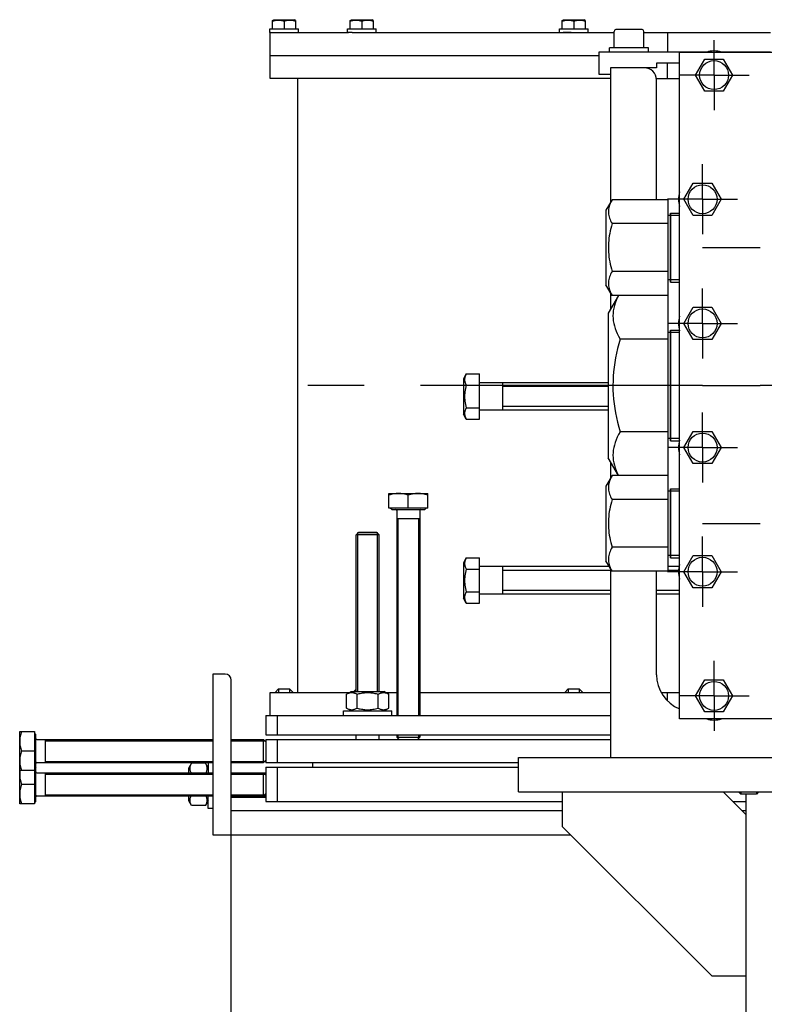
# Model space of a CAD drawing. Header units: millimetres. Extents: x 0 to 1189, y 0 to 841.
# Drawn here: x 129.6 to 194.4, y 242.3 to 328.1 of the extents above; entities that cross this region are included whole.
import ezdxf

# ---------------------------------------------------------------- set-up
doc = ezdxf.new("R2010")
doc.units = ezdxf.units.MM
doc.header["$LTSCALE"] = 65.395
doc.linetypes.add('CENTER', pattern=[0.6, 0.375, -0.075, 0.075, -0.075])
doc.layers.get('0').update_dxf_attribs({"linetype": 'CONTINUOUS'})
for name, color, linetype in [('ALL_AXIS', 7, 'CONTINUOUS'), ('ALL_CHAMFER', 7, 'CONTINUOUS'), ('ALL_ROUND', 7, 'CONTINUOUS')]:
    doc.layers.add(name, color=color, linetype=linetype)

msp = doc.modelspace()

# ---------------------------------------------------------------- linework, layer by layer
at = {"color": 7, "linetype": 'CONTINUOUS'}
for p, q in [((151.5573522, 327.2530119), (151.5573522, 327.9952769)), ((152.5573522, 327.9059605), (152.5573522, 327.2530119)), ((153.5573522, 327.9952769), (153.5573522, 327.2530119)), ((158.3096719, 327.2530119), (158.3096719, 327.9952769)), ((159.3096719, 327.9059605), (159.3096719, 327.2530119)), ((160.3096719, 327.9952769), (160.3096719, 327.2530119)), ((176.7573522, 327.2530119), (176.7573522, 327.9952769)), ((177.7573522, 327.9059605), (177.7573522, 327.2530119)), ((178.7573522, 327.9952769), (178.7573522, 327.2530119)), ((151.3703733, 326.9330119), (158.1656242, 326.9330119)), ((158.4898445, 326.9330119), (177.1173559, 326.9330119)), ((177.1573522, 326.9330119), (181.2573522, 326.9330119)), ((183.8573522, 326.9330119), (194.8744484, 326.9330119)), ((185.9024409, 326.9330119), (185.9024409, 325.2730119)), ((179.9573522, 323.2730119), (179.9573522, 325.2730119)), ((179.9573522, 325.2730119), (189.4608987, 325.2730119)), ((186.9573522, 267.2330119), (186.9573522, 325.2330119)), ((186.9573522, 325.2330119), (218.9573522, 325.2330119)), ((190.4538057, 325.2730119), (194.8744484, 325.2730119)), ((151.3573522, 324.9330119), (179.9573522, 324.9330119)), ((184.9573522, 324.2730119), (184.9573522, 323.8730119)), ((186.9573522, 324.2730119), (184.9573522, 324.2730119)), ((185.9024409, 322.9330119), (185.9024409, 324.2730119)), ((188.3407715, 323.2330119), (189.1490618, 324.6330119)), ((189.1490618, 324.6330119), (190.7656426, 324.6330119)), ((190.7656426, 324.6330119), (191.573933, 323.2330119)), ((180.9573522, 323.2730119), (179.9573522, 323.2730119)), ((180.9573522, 323.8730119), (180.9573522, 312.1658323)), ((184.9573522, 323.8730119), (180.9573522, 323.8730119)), ((189.1490618, 321.8330119), (188.3407715, 323.2330119)), ((191.573933, 323.2330119), (190.7656426, 321.8330119)), ((180.9573522, 322.9330119), (151.3573522, 322.9330119)), ((184.9573522, 322.9330119), (186.9573522, 322.9330119)), ((190.7656426, 321.8330119), (189.1490618, 321.8330119)), ((187.3407715, 312.4330119), (188.1490618, 313.8330119)), ((188.1490618, 313.8330119), (189.7656426, 313.8330119)), ((189.7656426, 313.8330119), (190.573933, 312.4330119)), ((185.9573522, 280.07609), (185.9573522, 312.3899339)), ((188.1490618, 311.0330119), (187.3407715, 312.4330119)), ((190.573933, 312.4330119), (189.7656426, 311.0330119)), ((186.1573522, 311.2330119), (186.1573522, 305.2330119)), ((189.7656426, 311.0330119), (188.1490618, 311.0330119)), ((180.9573522, 304.3001916), (180.9573522, 302.8794221)), ((187.3407715, 301.6330119), (188.1490618, 303.0330119)), ((188.1490618, 303.0330119), (189.7656426, 303.0330119)), ((189.7656426, 303.0330119), (190.573933, 301.6330119)), ((186.1573522, 301.0330119), (186.1573522, 291.4330119)), ((188.1490618, 300.2330119), (187.3407715, 301.6330119)), ((190.573933, 301.6330119), (189.7656426, 300.2330119)), ((189.7656426, 300.2330119), (188.1490618, 300.2330119)), ((168.4073396, 297.2360028), (168.1573522, 296.8030119)), ((168.4073396, 297.2360028), (169.5573522, 297.2360028)), ((169.5573522, 293.310021), (169.5573522, 297.2360028)), ((168.4073396, 296.2545074), (169.5573522, 296.2545074)), ((180.7573522, 296.4730119), (169.5573522, 296.4730119)), ((171.5573522, 296.4730119), (171.5573522, 294.0730119)), ((168.4073396, 294.2915165), (169.5573522, 294.2915165)), ((168.4073396, 293.310021), (168.1573522, 293.7430119)), ((168.4073396, 293.310021), (169.5573522, 293.310021)), ((180.7573522, 294.0730119), (169.5573522, 294.0730119)), ((187.3407715, 290.8330119), (188.1490618, 292.2330119)), ((188.1490618, 292.2330119), (189.7656426, 292.2330119)), ((189.7656426, 292.2330119), (190.573933, 290.8330119)), ((188.1490618, 289.4330119), (187.3407715, 290.8330119)), ((190.573933, 290.8330119), (189.7656426, 289.4330119)), ((180.9573522, 289.5866018), (180.9573522, 288.1658323)), ((189.7656426, 289.4330119), (188.1490618, 289.4330119)), ((186.1573522, 287.2330119), (186.1573522, 281.2330119)), ((164.3593725, 284.6330119), (162.3593725, 284.6330119)), ((158.9591511, 283.4330119), (160.6885261, 283.4330119)), ((168.4073396, 281.2360028), (168.1573522, 280.8030119)), ((168.4073396, 281.2360028), (169.5573522, 281.2360028)), ((169.5573522, 277.310021), (169.5573522, 281.2360028)), ((187.3407715, 280.0330119), (188.1490618, 281.4330119)), ((188.1490618, 281.4330119), (189.7656426, 281.4330119)), ((189.7656426, 281.4330119), (190.573933, 280.0330119)), ((180.8575743, 280.4730119), (169.5573522, 280.4730119)), ((171.5573522, 280.4730119), (171.5573522, 278.0730119)), ((186.9044174, 280.4730119), (185.9573522, 280.4730119)), ((168.4073396, 280.2545074), (169.5573522, 280.2545074)), ((180.9573522, 280.3001916), (180.9573522, 263.8730119)), ((188.1490618, 278.6330119), (187.3407715, 280.0330119)), ((190.573933, 280.0330119), (189.7656426, 278.6330119)), ((168.4073396, 278.2915165), (169.5573522, 278.2915165)), ((180.9573522, 278.0730119), (169.5573522, 278.0730119)), ((186.9573522, 278.0730119), (184.9573522, 278.0730119)), ((189.7656426, 278.6330119), (188.1490618, 278.6330119)), ((168.4073396, 277.310021), (168.1573522, 277.7430119)), ((168.4073396, 277.310021), (169.5573522, 277.310021)), ((146.3573522, 271.1330119), (146.3573522, 257.1330119)), ((147.9573522, 237.1330119), (147.9573522, 270.5930119)), ((188.3407715, 269.2330119), (189.1490618, 270.6330119)), ((189.1490618, 270.6330119), (190.7656426, 270.6330119)), ((190.7656426, 270.6330119), (191.573933, 269.2330119)), ((151.3573522, 269.5330119), (158.2452745, 269.5330119)), ((152.0773522, 269.8330119), (153.0373522, 269.8330119)), ((157.9763177, 269.3777297), (158.3838386, 269.6130119)), ((157.9763177, 268.1682942), (157.9763177, 269.3777297)), ((158.3838496, 269.6130119), (161.2638275, 269.6130119)), ((158.9000781, 268.1682942), (158.9000781, 269.3777297)), ((160.747599, 268.1682942), (160.747599, 269.3777297)), ((161.6713594, 269.3777297), (161.2638386, 269.6130119)), ((161.4024026, 269.5330119), (162.3593725, 269.5330119)), ((161.6713594, 268.1682942), (161.6713594, 269.3777297)), ((164.3593725, 269.5330119), (180.9573522, 269.5330119)), ((177.2773522, 269.8330119), (178.2373522, 269.8330119)), ((185.358127, 269.5330119), (186.9573522, 269.5330119)), ((185.9024409, 268.8035189), (185.9024409, 269.5330119)), ((189.1490618, 267.8330119), (188.3407715, 269.2330119)), ((191.573933, 269.2330119), (190.7656426, 267.8330119)), ((190.7656426, 267.8330119), (189.1490618, 267.8330119)), ((218.9573522, 267.2330119), (186.9573522, 267.2330119)), ((131.7573522, 265.4330119), (131.7573522, 263.4330119)), ((144.5126345, 263.3805328), (144.2773522, 262.9730119)), ((145.7220699, 263.3805328), (144.5126345, 263.3805328)), ((172.9573522, 260.8730119), (172.9573522, 263.8730119)), ((172.9573522, 263.8730119), (198.8004303, 263.8730119)), ((131.7573522, 262.5330119), (131.7573522, 260.5330119)), ((144.2773522, 262.5330119), (144.2773522, 262.9730009)), ((172.9573522, 260.8730119), (232.9573522, 260.8730119)), ((176.7573522, 260.8730119), (176.7573522, 257.8730119)), ((190.7573522, 260.8730119), (192.7573522, 258.8730119)), ((193.6373522, 260.6730119), (192.2773522, 260.6730119)), ((144.2773522, 260.093023), (144.2773522, 260.5330119)), ((144.5126345, 259.6854911), (144.2773522, 260.0930119)), ((147.9573522, 260.4330119), (150.9573522, 260.4330119)), ((145.7220699, 259.6854911), (144.5126345, 259.6854911)), ((176.7573522, 259.2330119), (147.9573522, 259.2330119)), ((192.7573522, 259.2330119), (192.3973522, 259.2330119)), ((192.7573522, 244.8730119), (192.7573522, 258.8730119)), ((176.7573522, 257.8730119), (189.7573522, 244.8730119)), ((146.3573522, 257.1330119), (177.4973522, 257.1330119)), ((189.7573522, 244.8730119), (192.7573522, 244.8730119))]:
    msp.add_line(p, q, dxfattribs=at)
at = {"color": 2, "linetype": 'CONTINUOUS'}
for p, q in [((186.9573522, 311.0330119), (186.1573522, 311.0330119)), ((186.9573522, 305.4330119), (186.1573522, 305.4330119)), ((186.9573522, 300.8330119), (186.1573522, 300.8330119)), ((180.7573522, 296.1530119), (171.5573522, 296.1530119)), ((180.7573522, 294.3930119), (171.5573522, 294.3930119)), ((186.9573522, 291.6330119), (186.1573522, 291.6330119)), ((186.9573522, 287.0330119), (186.1573522, 287.0330119)), ((162.4593725, 284.6330119), (162.4593725, 267.5330119)), ((164.2593725, 284.6330119), (164.2593725, 267.5330119)), ((158.9591511, 269.6130119), (158.9591511, 283.4330119)), ((160.6885261, 269.6130119), (160.6885261, 283.4330119)), ((186.9573522, 281.4330119), (186.1573522, 281.4330119)), ((180.9573522, 280.1530119), (171.5573522, 280.1530119)), ((186.8612059, 280.1530119), (185.9573522, 280.1530119)), ((180.9573522, 278.3930119), (171.5573522, 278.3930119)), ((186.9573522, 278.3930119), (184.9573522, 278.3930119)), ((152.0773522, 269.8330119), (152.0773522, 269.5330119)), ((153.0373522, 269.8330119), (153.0373522, 269.5330119)), ((177.2773522, 269.8330119), (177.2773522, 269.5330119)), ((178.2373522, 269.8330119), (178.2373522, 269.5330119)), ((162.4593725, 265.8330119), (162.4593725, 265.4330119)), ((164.2593725, 265.8330119), (164.2593725, 265.4330119)), ((131.7573522, 265.3330119), (146.3573522, 265.3330119)), ((147.9573522, 265.3330119), (150.9573522, 265.3330119)), ((131.7573522, 263.5330119), (146.3573522, 263.5330119)), ((147.9573522, 263.5330119), (150.9573522, 263.5330119)), ((131.7573522, 262.4330119), (146.3573522, 262.4330119)), ((147.9573522, 262.4330119), (150.9573522, 262.4330119)), ((192.2773522, 260.8730119), (192.2773522, 260.6730119)), ((193.6373522, 260.8730119), (193.6373522, 260.6730119)), ((131.7573522, 260.6330119), (146.3573522, 260.6330119)), ((147.9573522, 260.6330119), (150.9573522, 260.6330119))]:
    msp.add_line(p, q, dxfattribs=at)
at = {"color": 7, "linetype": 'CONTINUOUS'}
for points in [[(152.5573522, 327.9059605), (152.4918722, 327.9267068), (152.4276565, 327.9447117), (152.3649094, 327.9599636), (152.3030178, 327.972497), (152.2414602, 327.9823741), (152.180167, 327.9895002), (152.118883, 327.9938087), (152.057644, 327.9952769), (151.9964165, 327.9938371), (151.9351535, 327.9895577), (151.8738875, 327.9824639), (151.8123473, 327.972617), (151.7504748, 327.9601183), (151.687664, 327.944873), (151.6232117, 327.9268128), (151.5573522, 327.9059605)], [(153.5573522, 327.9059605), (153.491562, 327.9267926), (153.4271684, 327.9448395), (153.3644086, 327.9600788), (153.3025709, 327.9725782), (153.2410377, 327.982433), (153.1797646, 327.9895378), (153.1184908, 327.9938275), (153.057247, 327.9952769), (152.9959878, 327.9938164), (152.9346809, 327.9895136), (152.8733664, 327.9823913), (152.8117815, 327.9725142), (152.749842, 327.9599731), (152.6870524, 327.9447128), (152.6228237, 327.9267055), (152.5573522, 327.9059605)], [(159.3096719, 327.9059605), (159.2441919, 327.9267068), (159.1799761, 327.9447117), (159.117229, 327.9599636), (159.0553375, 327.972497), (158.9937798, 327.9823741), (158.9324866, 327.9895002), (158.8712026, 327.9938087), (158.8099637, 327.9952769), (158.7487361, 327.9938371), (158.6874732, 327.9895577), (158.6262071, 327.9824639), (158.564667, 327.972617), (158.5027944, 327.9601183), (158.4399837, 327.944873), (158.3755313, 327.9268128), (158.3096719, 327.9059605)], [(160.3096719, 327.9059605), (160.2438817, 327.9267926), (160.179488, 327.9448395), (160.1167282, 327.9600788), (160.0548905, 327.9725782), (159.9933574, 327.982433), (159.9320842, 327.9895378), (159.8708104, 327.9938275), (159.8095667, 327.9952769), (159.7483075, 327.9938164), (159.6870006, 327.9895136), (159.625686, 327.9823913), (159.5641011, 327.9725142), (159.5021616, 327.9599731), (159.4393721, 327.9447128), (159.3751434, 327.9267055), (159.3096719, 327.9059605)], [(177.7573522, 327.9059605), (177.6918722, 327.9267068), (177.6276565, 327.9447117), (177.5649094, 327.9599636), (177.5030178, 327.972497), (177.4414602, 327.9823741), (177.380167, 327.9895002), (177.318883, 327.9938087), (177.257644, 327.9952769), (177.1964165, 327.9938371), (177.1351535, 327.9895577), (177.0738875, 327.9824639), (177.0123473, 327.972617), (176.9504748, 327.9601183), (176.887664, 327.944873), (176.8232117, 327.9268128), (176.7573522, 327.9059605)], [(178.7573522, 327.9059605), (178.691562, 327.9267926), (178.6271684, 327.9448395), (178.5644086, 327.9600788), (178.5025709, 327.9725782), (178.4410377, 327.982433), (178.3797646, 327.9895378), (178.3184908, 327.9938275), (178.257247, 327.9952769), (178.1959878, 327.9938164), (178.1346809, 327.9895136), (178.0733664, 327.9823913), (178.0117815, 327.9725142), (177.949842, 327.9599731), (177.8870524, 327.9447128), (177.8228237, 327.9267055), (177.7573522, 327.9059605)], [(168.4073396, 297.2360028), (168.3674621, 297.1628341), (168.3336217, 297.0910711), (168.3058127, 297.0209559), (168.2840525, 296.9517619), (168.2682942, 296.8828545), (168.2587251, 296.8141995), (168.2555388, 296.7455515), (168.2586695, 296.676909), (168.2681763, 296.6082814), (168.2838776, 296.539391), (168.3055811, 296.4701929), (168.3333787, 296.3999981), (168.3673017, 296.328015), (168.4073396, 296.2545074)], [(168.4073396, 296.2545074), (168.3673805, 296.107814), (168.3335035, 295.9641002), (168.3057153, 295.8238912), (168.2839961, 295.6856113), (168.2682623, 295.5478761), (168.2587128, 295.4106367), (168.2555389, 295.2733797), (168.258679, 295.1361136), (168.2681968, 294.9988531), (168.2839071, 294.8610666), (168.305617, 294.7226867), (168.333414, 294.5823354), (168.3673245, 294.4384369), (168.4073396, 294.2915165)], [(168.4073396, 294.2915165), (168.3674675, 294.2183581), (168.3336309, 294.1466058), (168.3058255, 294.0765155), (168.2840645, 294.0073193), (168.2682895, 293.9383371), (168.2587109, 293.8695609), (168.2555418, 293.8007483), (168.2587159, 293.7319225), (168.2683084, 293.6631035), (168.2841081, 293.5940584), (168.3059282, 293.5247552), (168.3337704, 293.4546112), (168.3675667, 293.382959), (168.4073396, 293.310021)], [(168.4073396, 281.2360028), (168.3674621, 281.1628341), (168.3336217, 281.0910711), (168.3058127, 281.0209559), (168.2840525, 280.9517619), (168.2682942, 280.8828545), (168.2587251, 280.8141995), (168.2555388, 280.7455515), (168.2586695, 280.676909), (168.2681763, 280.6082814), (168.2838776, 280.539391), (168.3055811, 280.4701929), (168.3333787, 280.3999981), (168.3673017, 280.328015), (168.4073396, 280.2545074)], [(168.4073396, 280.2545074), (168.3673805, 280.107814), (168.3335035, 279.9641002), (168.3057153, 279.8238912), (168.2839961, 279.6856113), (168.2682623, 279.5478761), (168.2587128, 279.4106367), (168.2555389, 279.2733797), (168.258679, 279.1361136), (168.2681968, 278.9988531), (168.2839071, 278.8610666), (168.305617, 278.7226867), (168.333414, 278.5823354), (168.3673245, 278.4384369), (168.4073396, 278.2915165)], [(168.4073396, 278.2915165), (168.3674675, 278.2183581), (168.3336309, 278.1466058), (168.3058255, 278.0765155), (168.2840645, 278.0073193), (168.2682895, 277.9383371), (168.2587109, 277.8695609), (168.2555418, 277.8007483), (168.2587159, 277.7319225), (168.2683084, 277.6631035), (168.2841081, 277.5940584), (168.3059282, 277.5247552), (168.3337704, 277.4546112), (168.3675667, 277.382959), (168.4073396, 277.310021)], [(157.9763177, 269.3777297), (158.0303481, 269.4075372), (158.0833203, 269.4338268), (158.1350736, 269.456566), (158.1860899, 269.4758521), (158.2367729, 269.4918095), (158.2871979, 269.5043247), (158.3375766, 269.5133484), (158.3879033, 269.5188121), (158.4382492, 269.5206202), (158.4885944, 269.5188048), (158.53892, 269.5133337), (158.5892952, 269.5043039), (158.6397123, 269.4917843), (158.690383, 269.4758253), (158.7413802, 269.4565426), (158.7931121, 269.4338096), (158.8460655, 269.4075277), (158.9000781, 269.3777297)], [(158.9000781, 269.3777297), (158.9975907, 269.4047481), (159.0932623, 269.4288929), (159.1868427, 269.450132), (159.2790829, 269.4685619), (159.370594, 269.4842919), (159.4615456, 269.4972504), (159.5522968, 269.5074238), (159.6428905, 269.5147472), (159.7334994, 269.5191553), (159.8240925, 269.5206359), (159.9146916, 269.5191383), (160.0053113, 269.5147132), (160.0959181, 269.5073715), (160.1866771, 269.4971808), (160.2776214, 269.4842072), (160.3691123, 269.4684654), (160.4613374, 269.4500232), (160.5548515, 269.4287882), (160.6503492, 269.4046816), (160.747599, 269.3777297)], [(160.747599, 269.3777297), (160.7962079, 269.4046741), (160.8439538, 269.428779), (160.8907243, 269.4500204), (160.9368566, 269.4684707), (160.9826175, 269.4842165), (161.0281047, 269.4971922), (161.0734994, 269.5073831), (161.1188178, 269.5147229), (161.1641418, 269.5191441), (161.2094547, 269.5206359), (161.254764, 269.5191477), (161.3000788, 269.5147309), (161.3453825, 269.5073981), (161.3907601, 269.4972161), (161.4362311, 269.484251), (161.4819748, 269.468518), (161.5280741, 269.4500907), (161.5748369, 269.4288595), (161.6226406, 269.4047285), (161.6713594, 269.3777297)], [(157.9763177, 268.1682942), (158.0370144, 268.1349998), (158.0964574, 268.1061418), (158.1544356, 268.0817511), (158.2115819, 268.061735), (158.2684435, 268.045956), (158.3250669, 268.0345789), (158.3816939, 268.02771), (158.4382867, 268.025388), (158.4948773, 268.0277243), (158.5514979, 268.0346062), (158.6081125, 268.0459947), (158.6649578, 268.0617803), (158.7220732, 268.0817942), (158.7800142, 268.1061761), (158.8394202, 268.1350199), (158.9000781, 268.1682942)], [(158.9000781, 268.1682942), (158.9965795, 268.1415342), (159.0915238, 268.1175483), (159.1846858, 268.0963545), (159.2767413, 268.0778986), (159.368233, 268.0621046), (159.4593348, 268.0490562), (159.5503959, 268.0387852), (159.6414336, 268.0313715), (159.7325978, 268.0269171), (159.8238386, 268.025388)], [(159.8238386, 268.025388), (159.9382509, 268.0278151), (160.0525177, 268.0347753), (160.1665113, 268.0463408), (160.2806143, 268.0622947), (160.3948079, 268.0824177), (160.5101683, 268.106789), (160.627899, 268.1354152), (160.747599, 268.1682942)], [(160.747599, 268.1682942), (160.8082957, 268.1349998), (160.8677387, 268.1061418), (160.9257168, 268.0817511), (160.9828632, 268.061735), (161.0397248, 268.045956), (161.0963482, 268.0345789), (161.1529752, 268.02771), (161.2095679, 268.025388), (161.2661586, 268.0277243), (161.3227792, 268.0346062), (161.3793938, 268.0459947), (161.4362391, 268.0617803), (161.4933545, 268.0817942), (161.5512955, 268.1061761), (161.6107015, 268.1350199), (161.6713594, 268.1682942)], [(144.4717405, 262.5330119), (144.4615851, 262.5531271), (144.4403438, 262.5998977), (144.4218934, 262.64603), (144.4061476, 262.6917909), (144.3931719, 262.7372781), (144.382981, 262.7826728), (144.3756412, 262.8279912), (144.37122, 262.8733152), (144.3697283, 262.9186281), (144.3712165, 262.9639373), (144.3756332, 263.0092522), (144.382966, 263.0545559), (144.393148, 263.0999335), (144.4061131, 263.1454045), (144.4218461, 263.1911482), (144.4402734, 263.2372475), (144.4615046, 263.2840103), (144.4856356, 263.331814), (144.5126345, 263.3805328)], [(145.76291, 262.5330119), (145.7842224, 262.576912), (145.808613, 262.6348902), (145.8286291, 262.6920366), (145.8444082, 262.7488982), (145.8557853, 262.8055216), (145.8626541, 262.8621486), (145.8649762, 262.9187413), (145.8626399, 262.9753319), (145.8557579, 263.0319526), (145.8443695, 263.0885672), (145.8285838, 263.1454124), (145.8085699, 263.2025279), (145.784188, 263.2604689), (145.7553443, 263.3198749), (145.7220699, 263.3805328)], [(144.5126345, 259.6854911), (144.4828269, 259.7395215), (144.4565374, 259.7924937), (144.4337982, 259.8442469), (144.414512, 259.8952633), (144.3985546, 259.9459463), (144.3860395, 259.9963712), (144.3770157, 260.04675), (144.371552, 260.0970767), (144.3697439, 260.1474225), (144.3715594, 260.1977678), (144.3770304, 260.2480934), (144.3860603, 260.2984686), (144.3985799, 260.3488857), (144.4145388, 260.3995564), (144.4338216, 260.4505536), (144.4565545, 260.5022855), (144.4718047, 260.5330119)], [(145.7220699, 259.6854911), (145.7553644, 259.7461878), (145.7842224, 259.8056307), (145.808613, 259.8636089), (145.8286291, 259.9207553), (145.8444082, 259.9776169), (145.8557853, 260.0342403), (145.8626541, 260.0908673), (145.8649762, 260.14746), (145.8626399, 260.2040506), (145.8557579, 260.2606713), (145.8443695, 260.3172859), (145.8285838, 260.3741311), (145.8085699, 260.4312466), (145.784188, 260.4891876), (145.7629097, 260.5330119)]]:
    msp.add_lwpolyline(points, dxfattribs=at)
at = {"layer": 'ALL_AXIS', "color": 7, "linetype": 'CONTINUOUS'}
for p, q in [((151.5573442, 327.9952723), (151.6573522, 328.0530119)), ((151.6573522, 328.0530119), (153.4573522, 328.0530119)), ((153.5573602, 327.9952723), (153.4573522, 328.0530119)), ((158.3096638, 327.9952723), (158.4096719, 328.0530119)), ((158.4096719, 328.0530119), (160.2096719, 328.0530119)), ((160.3096799, 327.9952723), (160.2096719, 328.0530119)), ((176.7573442, 327.9952723), (176.8573522, 328.0530119)), ((176.8573522, 328.0530119), (178.6573522, 328.0530119)), ((178.7573602, 327.9952723), (178.6573522, 328.0530119)), ((151.3073522, 326.9330119), (151.3073522, 327.2530119)), ((151.3073541, 327.2530119), (153.8073503, 327.2530119)), ((151.3703733, 326.9330119), (151.3073541, 326.9330119)), ((151.3573522, 322.9330119), (151.3573522, 326.9330119)), ((153.8073522, 326.9330119), (153.8073522, 327.2530119)), ((158.0596719, 326.9330119), (158.0596719, 327.2530119)), ((158.0596738, 327.2530119), (160.55967, 327.2530119)), ((158.4898445, 326.9330119), (158.0903151, 326.9330119)), ((160.5596719, 326.9330119), (160.5596719, 327.2530119)), ((176.5073522, 326.9330119), (176.5073522, 327.2530119)), ((176.5073541, 327.2530119), (179.0073503, 327.2530119)), ((177.5313383, 326.9330119), (176.8465274, 326.9330119)), ((179.0073522, 326.9330119), (179.0073522, 327.2530119)), ((181.2573522, 325.5930119), (181.2573522, 327.0330119)), ((183.6973522, 327.1930119), (181.4173522, 327.1930119)), ((183.8573522, 325.5930119), (183.8573522, 327.0330119)), ((180.8573522, 325.2730119), (180.8573522, 325.5930119)), ((184.2573522, 325.5930119), (180.8573522, 325.5930119)), ((184.2573522, 325.2730119), (184.2573522, 325.5930119)), ((153.7573522, 269.5330119), (153.7573522, 322.9330119)), ((181.0867373, 312.3899339), (180.5573522, 311.4730119)), ((185.9573522, 312.3899339), (181.0867373, 312.3899339)), ((180.5573522, 311.4730119), (180.5573522, 304.9930119)), ((186.1573522, 305.2330119), (186.1573522, 311.2330119)), ((186.1573522, 311.2330119), (186.9573522, 311.2330119)), ((186.1573522, 311.0330119), (185.9573522, 311.0330119)), ((185.9573522, 310.3114729), (181.0867373, 310.3114729)), ((185.9573522, 306.154551), (181.0867373, 306.154551)), ((186.1573522, 305.4330119), (185.9573522, 305.4330119)), ((186.1573522, 305.2330119), (186.9573522, 305.2330119)), ((181.0867373, 304.07609), (180.5573522, 304.9930119)), ((181.6482487, 304.07609), (180.7573522, 302.5330119)), ((185.9573522, 304.07609), (181.0867373, 304.07609)), ((180.7573522, 302.5330119), (180.7573522, 289.9330119)), ((186.1573522, 291.4330119), (186.1573522, 301.0330119)), ((186.1573522, 301.0330119), (186.9454403, 301.0330119)), ((185.9573522, 300.2744638), (181.7867122, 300.2744638)), ((186.1573522, 300.8330119), (185.9573522, 300.8330119)), ((168.4073396, 297.2360028), (168.1573522, 296.8030119)), ((168.1573522, 296.8030119), (168.1573522, 293.7430119)), ((180.7573522, 296.4730119), (169.5573522, 296.4730119)), ((168.4073396, 293.310021), (168.1573522, 293.7430119)), ((180.7573522, 294.0730119), (169.5573522, 294.0730119)), ((185.9573522, 292.19156), (181.7867122, 292.19156)), ((186.1573522, 291.6330119), (185.9573522, 291.6330119)), ((186.1573522, 291.4330119), (186.9454403, 291.4330119)), ((181.6482487, 288.3899339), (180.7573522, 289.9330119)), ((181.0867373, 288.3899339), (180.5573522, 287.4730119)), ((185.9573522, 288.3899339), (181.0867373, 288.3899339)), ((180.5573522, 287.4730119), (180.5573522, 280.9930119)), ((186.1573522, 281.2330119), (186.1573522, 287.2330119)), ((186.1573522, 287.2330119), (186.9573522, 287.2330119)), ((161.6593725, 285.5530119), (161.6593725, 286.8330119)), ((161.6593725, 286.8330119), (165.0593725, 286.8330119)), ((163.3593725, 285.5530119), (163.3593725, 286.6811741)), ((165.0593725, 285.5530119), (165.0593725, 286.8330119)), ((186.1573522, 287.0330119), (185.9573522, 287.0330119)), ((165.0593725, 285.5530119), (161.6593725, 285.5530119)), ((161.9163725, 285.4330119), (161.7963725, 285.5530119)), ((164.8023725, 285.4330119), (164.9223725, 285.5530119)), ((185.9573522, 286.3114729), (181.0867373, 286.3114729)), ((161.9164373, 285.4330119), (164.8023076, 285.4330119)), ((162.3593725, 285.3530119), (162.3593725, 267.5330119)), ((164.3593725, 285.3530119), (164.3593725, 267.5330119)), ((158.8238386, 269.6130119), (158.8238386, 283.2330119)), ((160.8238386, 269.6130119), (160.8238386, 283.2330119)), ((185.9573522, 282.154551), (181.0867373, 282.154551)), ((168.4073396, 281.2360028), (168.1573522, 280.8030119)), ((186.1573522, 281.4330119), (185.9573522, 281.4330119)), ((186.1573522, 281.2330119), (186.9573522, 281.2330119)), ((168.1573522, 280.8030119), (168.1573522, 277.7430119)), ((180.8575743, 280.4730119), (169.5573522, 280.4730119)), ((181.0867373, 280.07609), (180.5573522, 280.9930119)), ((186.9044174, 280.4730119), (185.9573522, 280.4730119)), ((185.9573522, 280.07609), (181.0867373, 280.07609)), ((180.9573522, 278.0730119), (169.5573522, 278.0730119)), ((186.9573522, 278.0730119), (184.9573522, 278.0730119)), ((168.4073396, 277.310021), (168.1573522, 277.7430119)), ((151.3573522, 267.5330119), (151.3573522, 269.5330119)), ((157.7238386, 267.5330119), (157.7238386, 267.9330119)), ((157.7238417, 267.9330119), (161.9238354, 267.9330119)), ((158.3838386, 267.9330119), (157.9763177, 268.1682942)), ((161.2638386, 267.9330119), (161.6713594, 268.1682942)), ((161.9238386, 267.5330119), (161.9238386, 267.9330119)), ((129.5573522, 259.8330119), (129.5573522, 266.1330119)), ((129.5573522, 266.1330119), (130.8373522, 266.1330119)), ((130.8373522, 266.1330119), (130.8373522, 259.8330119)), ((130.9573522, 265.8760119), (130.8373522, 265.9960119)), ((130.9573522, 262.9900768), (130.9573522, 265.8759471)), ((158.8238386, 265.4330119), (158.8238386, 265.8330119)), ((160.8238386, 265.4330119), (160.8238386, 265.8330119)), ((162.3593725, 265.8330119), (162.3593725, 265.6330119)), ((164.3593725, 265.8330119), (164.3593725, 265.6330119)), ((131.0373522, 265.4330119), (146.3573522, 265.4330119)), ((147.9573522, 265.4330119), (150.7573522, 265.4330119)), ((130.8373522, 264.4330119), (129.7091901, 264.4330119)), ((131.0373522, 263.4330119), (146.3573522, 263.4330119)), ((145.9573522, 262.9730119), (145.7220699, 263.3805328)), ((145.9573522, 263.4330119), (145.9573522, 262.5330119)), ((147.9573522, 263.4330119), (150.7573522, 263.4330119)), ((155.0573522, 263.0330119), (155.0573522, 263.4330119)), ((130.8373522, 262.7330119), (129.5573522, 262.7330119)), ((130.9573522, 262.9900119), (130.8373522, 262.8700119)), ((130.9573522, 262.9760119), (130.9503198, 262.9830444)), ((130.9573522, 260.0900768), (130.9573522, 262.9759471)), ((131.0373522, 262.5330119), (146.3573522, 262.5330119)), ((147.9573522, 262.5330119), (150.9573522, 262.5330119)), ((130.8373522, 261.5330119), (129.7091901, 261.5330119)), ((192.7573522, 258.8730119), (192.7573522, 260.6730119)), ((130.8373522, 259.8330119), (129.5573522, 259.8330119)), ((130.9573522, 260.0900119), (130.8373522, 259.9700119)), ((131.0373522, 260.5330119), (146.3573522, 260.5330119)), ((145.9573522, 260.0930119), (145.7220699, 259.6854911)), ((145.9573522, 259.4330151), (145.9573522, 260.5330119)), ((147.9573522, 260.5330119), (150.9573522, 260.5330119)), ((146.3573522, 259.4330119), (145.9573522, 259.4330119)), ((192.7573522, 77.6330119), (192.7573522, 244.8730119))]:
    msp.add_line(p, q, dxfattribs=at)
at = {"layer": 'ALL_AXIS', "color": 7, "linetype": 'CENTER'}
for p, q in [((189.9573522, 323.2330119), (189.9573522, 326.2830119)), ((189.9573522, 323.2330119), (186.9073522, 323.2330119)), ((189.9573522, 323.2330119), (189.9573522, 320.1830119)), ((189.9573522, 323.2330119), (193.0073522, 323.2330119)), ((188.9573522, 312.4330119), (188.9573522, 315.4830119)), ((188.9573522, 312.4330119), (185.9073522, 312.4330119)), ((188.9573522, 312.4330119), (188.9573522, 309.3830119)), ((188.9573522, 312.4330119), (192.0073522, 312.4330119)), ((188.9573522, 308.2330119), (193.9573522, 308.2330119)), ((188.9573522, 301.6330119), (188.9573522, 304.6830119)), ((188.9573522, 301.6330119), (185.9073522, 301.6330119)), ((188.9573522, 301.6330119), (188.9573522, 298.5830119)), ((188.9573522, 301.6330119), (192.0073522, 301.6330119)), ((188.9573522, 296.2330119), (150.2844126, 296.2330119)), ((188.9573522, 296.2330119), (193.9573522, 296.2330119)), ((202.9573522, 296.2330119), (193.9573522, 296.2330119)), ((188.9573522, 290.8330119), (188.9573522, 293.8830119)), ((188.9573522, 290.8330119), (185.9073522, 290.8330119)), ((188.9573522, 290.8330119), (188.9573522, 287.7830119)), ((188.9573522, 290.8330119), (192.0073522, 290.8330119)), ((188.9573522, 284.2330119), (193.9573522, 284.2330119)), ((188.9573522, 280.0330119), (188.9573522, 283.0830119)), ((188.9573522, 280.0330119), (185.9073522, 280.0330119)), ((188.9573522, 280.0330119), (188.9573522, 276.9830119)), ((188.9573522, 280.0330119), (192.0073522, 280.0330119)), ((189.9573522, 269.2330119), (189.9573522, 272.2830119)), ((189.9573522, 269.2330119), (186.9073522, 269.2330119)), ((189.9573522, 269.2330119), (189.9573522, 266.1830119)), ((189.9573522, 269.2330119), (193.0073522, 269.2330119))]:
    msp.add_line(p, q, dxfattribs=at)
at = {"layer": 'ALL_AXIS', "color": 7, "linetype": 'CONTINUOUS'}
for points in [[(181.0867373, 312.3899339), (181.0197986, 312.2686259), (180.9607135, 312.1495936), (180.9095402, 312.0331745), (180.8661041, 311.9183561), (180.8301686, 311.8043036), (180.8019773, 311.6908209), (180.7816425, 311.5774274), (180.7693217, 311.4641419), (180.7652339, 311.3508078), (180.7693067, 311.2374714), (180.7816137, 311.1241792), (180.801937, 311.0107737), (180.8301196, 310.8972755), (180.8660533, 310.7831968), (180.9095029, 310.6683268), (180.9606935, 310.5518559), (181.0197899, 310.4327947), (181.0867373, 310.3114729)], [(181.0867373, 310.3114729), (181.0267982, 310.0954098), (180.972989, 309.882509), (180.9253335, 309.6732471), (180.883761, 309.4661942), (180.8481399, 309.2601924), (180.8186773, 309.0549022), (180.7954746, 308.8495899), (180.7787174, 308.6442806), (180.7686528, 308.4387272), (180.7651983, 308.2330119)], [(180.7651983, 308.2330119), (180.7686126, 308.0283035), (180.778594, 307.8236303), (180.7952126, 307.6191022), (180.8182582, 307.4143892), (180.8475645, 307.2094599), (180.88307, 307.0035279), (180.9245992, 306.7961999), (180.972328, 306.5862653), (181.0263888, 306.3722146), (181.0867373, 306.154551)], [(181.0867373, 306.154551), (181.0197986, 306.033243), (180.9607135, 305.9142107), (180.9095402, 305.7977916), (180.8661041, 305.6829732), (180.8301686, 305.5689207), (180.8019773, 305.455438), (180.7816425, 305.3420445), (180.7693217, 305.228759), (180.7652339, 305.1154249), (180.7693067, 305.0020885), (180.7816137, 304.8887963), (180.801937, 304.7753908), (180.8301196, 304.6618926), (180.8660533, 304.5478139), (180.9095029, 304.4329439), (180.9606935, 304.316473), (181.0197899, 304.1974118), (181.0867373, 304.07609)], [(181.6545932, 304.07609), (181.5416713, 303.8485992), (181.4421671, 303.6222286), (181.3577063, 303.3989682), (181.2878305, 303.1771972), (181.233013, 302.9565339), (181.1934726, 302.7360447), (181.1695152, 302.5157657), (181.1615665, 302.2953923), (181.1694862, 302.0750143), (181.1934167, 301.8547221), (181.232935, 301.6342093), (181.2877358, 301.4135153), (181.3576085, 301.191693), (181.4420955, 300.9683323), (181.5416333, 300.7418615), (181.656541, 300.5103584), (181.7867122, 300.2744638)], [(181.7867122, 300.2744638), (181.6701691, 299.8543623), (181.5655433, 299.4404021), (181.4728799, 299.033509), (181.3920433, 298.6309057), (181.3227785, 298.2303438), (181.2654883, 297.8311634), (181.2203703, 297.4319389), (181.1877857, 297.0327188), (181.1682148, 296.6330232), (181.1614974, 296.2330119)], [(181.1614974, 296.2330119), (181.1681365, 295.8349626), (181.1875453, 295.4369821), (181.2198599, 295.0392843), (181.2646717, 294.6412274), (181.3216573, 294.24275), (181.3906969, 293.842324), (181.4714491, 293.4391847), (181.5642554, 293.0309808), (181.6693715, 292.6147801), (181.7867122, 292.19156)], [(181.7867122, 292.19156), (181.6565573, 291.9556911), (181.5416713, 291.7242436), (181.4421671, 291.4978729), (181.3577063, 291.2746126), (181.2878305, 291.0528415), (181.233013, 290.8321783), (181.1934726, 290.611689), (181.1695152, 290.3914101), (181.1615665, 290.1710367), (181.1694862, 289.9506586), (181.1934167, 289.7303664), (181.232935, 289.5098536), (181.2877358, 289.2891597), (181.3576085, 289.0673374), (181.4420955, 288.8439767), (181.5416333, 288.6175058), (181.6545897, 288.3899339)], [(181.0867373, 288.3899339), (181.0197986, 288.2686259), (180.9607135, 288.1495936), (180.9095402, 288.0331745), (180.8661041, 287.9183561), (180.8301686, 287.8043036), (180.8019773, 287.6908209), (180.7816425, 287.5774274), (180.7693217, 287.4641419), (180.7652339, 287.3508078), (180.7693067, 287.2374714), (180.7816137, 287.1241792), (180.801937, 287.0107737), (180.8301196, 286.8972755), (180.8660533, 286.7831968), (180.9095029, 286.6683268), (180.9606935, 286.5518559), (181.0197899, 286.4327947), (181.0867373, 286.3114729)], [(162.5093725, 286.8330119), (162.4052155, 286.8305074), (162.3009109, 286.8232218), (162.1966143, 286.8111084), (162.0918587, 286.7943075), (161.9864976, 286.7729701), (161.8797241, 286.7470167), (161.7705754, 286.7164143), (161.6593725, 286.6811741)], [(163.3593725, 286.6811741), (163.2481753, 286.7164136), (163.139015, 286.7470182), (163.0322022, 286.7729789), (162.9268045, 286.7943223), (162.8220473, 286.8111202), (162.7177671, 286.823228), (162.6134894, 286.8305102), (162.5093725, 286.8330119)], [(164.2093725, 286.8330119), (164.1052155, 286.8305074), (164.0009109, 286.8232218), (163.8966143, 286.8111084), (163.7918587, 286.7943075), (163.6864976, 286.7729701), (163.5797241, 286.7470167), (163.4705754, 286.7164143), (163.3593725, 286.6811741)], [(165.0593725, 286.6811741), (164.9481753, 286.7164136), (164.839015, 286.7470182), (164.7322022, 286.7729789), (164.6268045, 286.7943223), (164.5220473, 286.8111202), (164.4177671, 286.823228), (164.3134894, 286.8305102), (164.2093725, 286.8330119)], [(181.0867373, 286.3114729), (181.0267982, 286.0954098), (180.972989, 285.882509), (180.9253335, 285.6732471), (180.883761, 285.4661942), (180.8481399, 285.2601924), (180.8186773, 285.0549022), (180.7954746, 284.8495899), (180.7787174, 284.6442806), (180.7686528, 284.4387272), (180.7651983, 284.2330119)], [(180.7651983, 284.2330119), (180.7686126, 284.0283035), (180.778594, 283.8236303), (180.7952126, 283.6191022), (180.8182582, 283.4143892), (180.8475645, 283.2094599), (180.88307, 283.0035279), (180.9245992, 282.7961999), (180.972328, 282.5862653), (181.0263888, 282.3722146), (181.0867373, 282.154551)], [(181.0867373, 282.154551), (181.0197986, 282.033243), (180.9607135, 281.9142107), (180.9095402, 281.7977916), (180.8661041, 281.6829732), (180.8301686, 281.5689207), (180.8019773, 281.455438), (180.7816425, 281.3420445), (180.7693217, 281.228759), (180.7652339, 281.1154249), (180.7693067, 281.0020885), (180.7816137, 280.8887963), (180.801937, 280.7753908), (180.8301196, 280.6618926), (180.8660533, 280.5478139), (180.9095029, 280.4329439), (180.9606935, 280.316473), (181.0197899, 280.1974118), (181.0867373, 280.07609)], [(129.7091901, 266.1330119), (129.6739505, 266.0218148), (129.6433459, 265.9126544), (129.6173852, 265.8058417), (129.5960418, 265.700444), (129.579244, 265.5956868), (129.5671361, 265.4914065), (129.5598539, 265.3871289), (129.5573522, 265.2830119)], [(129.5573522, 265.2830119), (129.5598568, 265.178855), (129.5671424, 265.0745503), (129.5792557, 264.9702538), (129.5960567, 264.8654982), (129.6173941, 264.7601371), (129.6433475, 264.6533636), (129.6739498, 264.5442149), (129.7091901, 264.4330119)], [(129.7091901, 264.4330119), (129.6739505, 264.3218148), (129.6433459, 264.2126544), (129.6173852, 264.1058417), (129.5960418, 264.000444), (129.579244, 263.8956868), (129.5671361, 263.7914065), (129.5598539, 263.6871289), (129.5573522, 263.5830119)], [(129.5573522, 263.5830119), (129.5598568, 263.478855), (129.5671424, 263.3745503), (129.5792557, 263.2702538), (129.5960567, 263.1654982), (129.6173941, 263.0601371), (129.6433475, 262.9533636), (129.6739498, 262.8442149), (129.7091901, 262.7330119)], [(129.5852291, 262.7330119), (129.579244, 262.6956868), (129.5671361, 262.5914065), (129.5598539, 262.4871289), (129.5573522, 262.3830119)], [(129.5573522, 262.3830119), (129.5598568, 262.278855), (129.5671424, 262.1745503), (129.5792557, 262.0702538), (129.5960567, 261.9654982), (129.6173941, 261.8601371), (129.6433475, 261.7533636), (129.6739498, 261.6442149), (129.7091901, 261.5330119)], [(129.7091901, 261.5330119), (129.6739505, 261.4218148), (129.6433459, 261.3126544), (129.6173852, 261.2058417), (129.5960418, 261.100444), (129.579244, 260.9956868), (129.5671361, 260.8914065), (129.5598539, 260.7871289), (129.5573522, 260.6830119)], [(129.5573522, 260.6830119), (129.5598568, 260.578855), (129.5671424, 260.4745503), (129.5792557, 260.3702538), (129.5960567, 260.2654982), (129.6173941, 260.1601371), (129.6433475, 260.0533636), (129.6739498, 259.9442149), (129.7091901, 259.8330119)]]:
    msp.add_lwpolyline(points, dxfattribs=at)
for centre in [(189.9573522, 323.2330119), (188.9573522, 312.4330119), (188.9573522, 301.6330119), (188.9573522, 290.8330119), (188.9573522, 280.0330119), (189.9573522, 269.2330119)]:
    msp.add_circle(centre, 1.26, dxfattribs=at)
for centre, radius, start, end in [((181.4173522, 327.0330119), 0.16, 90, 180), ((183.6973522, 327.0330119), 0.16, 0, 90), ((189.9573522, 323.2330119), 2.1, 72.263605746, 107.736394254), ((188.9573522, 312.4330119), 2.1, 162.264311519, 197.735688481), ((188.9573522, 301.6330119), 2.1, 162.264311519, 197.735688481), ((188.9573522, 290.8330119), 2.1, 162.264311519, 197.735688481), ((188.9573522, 280.0330119), 2.1, 162.264311519, 197.735688481), ((189.9573522, 269.2330119), 2.1, 252.263605746, 287.736394254)]:
    msp.add_arc(centre, radius, start, end, dxfattribs=at)
at = {"layer": 'ALL_CHAMFER', "color": 7, "linetype": 'CONTINUOUS'}
for p, q in [((159.0238386, 283.433012), (158.8238385, 283.2330119)), ((160.8238386, 283.2330118), (158.8238386, 283.2330118)), ((160.6237994, 283.4330119), (159.0238777, 283.4330119)), ((160.6238385, 283.433012), (160.8238386, 283.2330119)), ((152.0773522, 269.8330119), (151.7773522, 269.5330119)), ((152.0773738, 269.8330119), (153.0373306, 269.8330119)), ((153.0373522, 269.8330119), (153.3373522, 269.5330119)), ((158.8238386, 269.8271786), (158.6096719, 269.6130119)), ((177.2773522, 269.8330119), (176.9773522, 269.5330119)), ((177.2773738, 269.8330119), (178.2373306, 269.8330119)), ((178.2373522, 269.8330119), (178.5373522, 269.5330119)), ((150.9573522, 267.5330119), (150.9573522, 265.8330119)), ((150.9573522, 267.5330119), (180.9573522, 267.5330119)), ((151.9573522, 267.5330119), (151.9573522, 265.8330119)), ((150.9573522, 265.8330119), (180.9573522, 265.8330119)), ((150.7573522, 263.4330119), (150.7573522, 265.4330119)), ((150.9573522, 265.2330119), (150.7573522, 265.4330119)), ((150.9573522, 265.4330119), (150.9573522, 263.4330119)), ((150.9573522, 265.4330119), (180.9573522, 265.4330119)), ((151.9573522, 265.4330119), (151.9573522, 263.4330119)), ((162.5593725, 265.4330119), (162.3593725, 265.6330119)), ((162.3593725, 265.6330119), (164.3593725, 265.6330119)), ((164.1593725, 265.4330119), (164.3593725, 265.6330119)), ((150.9573522, 263.6330119), (150.7573522, 263.4330119)), ((150.9573522, 263.4330119), (172.9573522, 263.4330119)), ((150.7573522, 260.5330119), (150.7573522, 262.5330119)), ((150.9573522, 262.3330119), (150.7573522, 262.5330119)), ((150.9573522, 263.0330119), (150.9573522, 260.0330119)), ((150.9573522, 263.0330119), (172.9573522, 263.0330119)), ((151.9573522, 263.0330119), (151.9573522, 260.0330119)), ((150.9573522, 260.7330119), (150.7573522, 260.5330119)), ((192.0773522, 260.8730119), (192.2773522, 260.6730119)), ((193.6373522, 260.6730119), (192.2773522, 260.6730119)), ((193.8373522, 260.8730119), (193.6373522, 260.6730119)), ((150.9573522, 260.0330119), (176.7573522, 260.0330119)), ((191.5973522, 260.0330119), (192.7573522, 260.0330119))]:
    msp.add_line(p, q, dxfattribs=at)
at = {"layer": 'ALL_ROUND', "color": 7, "linetype": 'CONTINUOUS'}
for p, q in [((183.8973522, 323.8730119), (180.9573522, 323.8730119)), ((184.9573522, 312.3899339), (184.9573522, 322.8130119)), ((184.9573522, 271.0730119), (184.9573522, 280.07609)), ((147.4173522, 271.1330119), (146.3573522, 271.1330119))]:
    msp.add_line(p, q, dxfattribs=at)
for centre, radius, start, end in [((183.8973522, 322.8130119), 1.06, 0, 90), ((162.2793725, 285.3530119), 0.08, 0, 90), ((164.4393725, 285.3530119), 0.08, 90, 180), ((147.4173522, 270.5930119), 0.54, 0, 90), ((188.1573522, 271.0730119), 3.2, 180, 247.929194618), ((131.0373522, 265.5130119), 0.08, 180, 270), ((131.0373522, 263.3530119), 0.08, 90, 180), ((131.0373522, 262.6130119), 0.08, 180, 270), ((131.0373522, 260.4530119), 0.08, 90, 180)]:
    msp.add_arc(centre, radius, start, end, dxfattribs=at)

doc.saveas('drawing.dxf')
